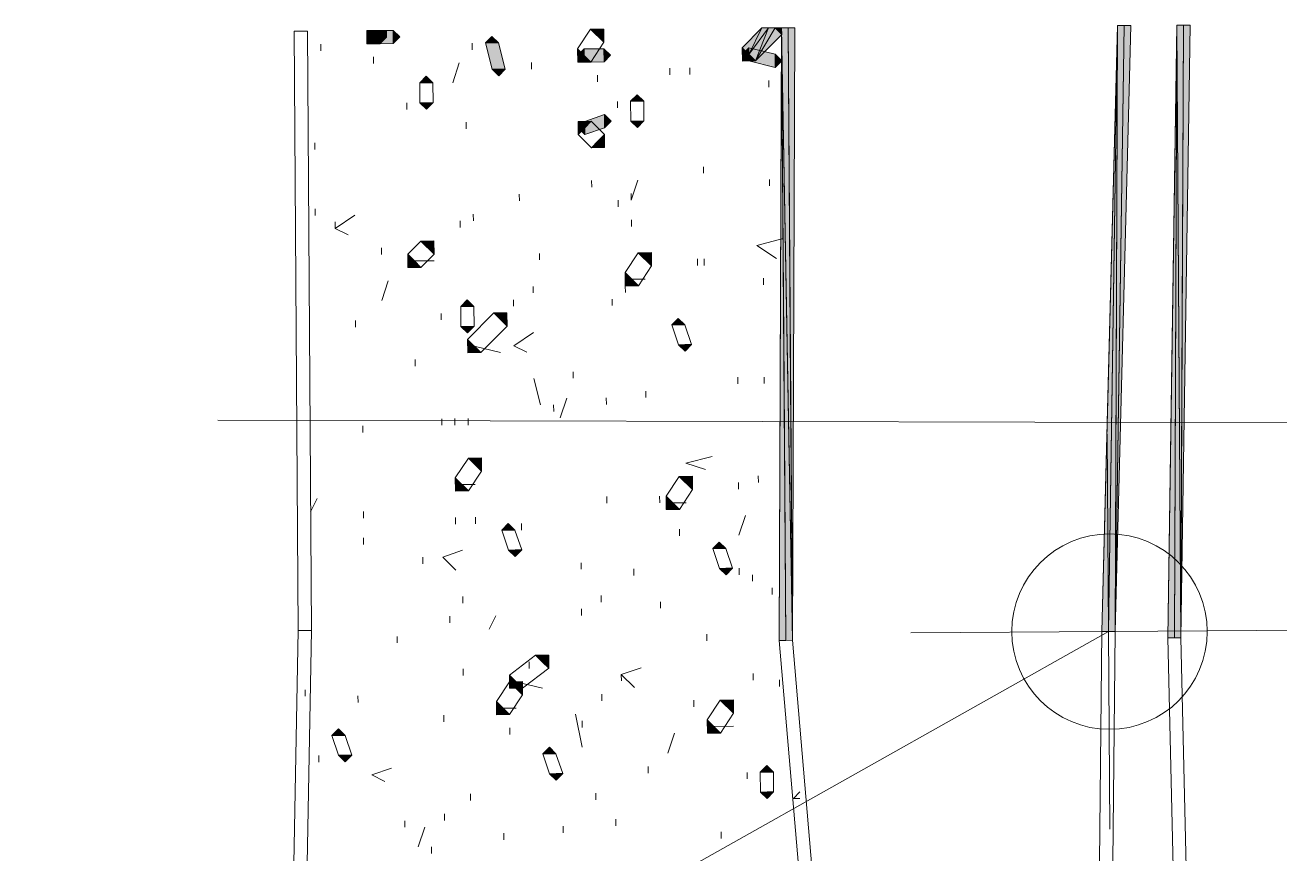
# Model space of a CAD drawing. Header units: inches. Extents: x -5728 to 15181, y 9834 to 15140.
# Drawn here: x 6630 to 6782.4, y 14893.9 to 14994.6 of the extents above; entities that cross this region are included whole.
import ezdxf

# ---------------------------------------------------------------- set-up
doc = ezdxf.new("R2010")
doc.units = ezdxf.units.IN
doc.header["$MEASUREMENT"] = 0
doc.linetypes.add('IMPORT-DASHEDX2 _4_', pattern=[0.1125, 0.075, -0.0375])
for name, color, linetype, lineweight in [('PDF_Geometry', 1, 'Continuous', 9), ('PDF_Solid Fills', 1, 'Continuous', 9), ('site plan converted for PDF_dwg', 1, 'Continuous', 9)]:
    doc.layers.add(name, color=color, linetype=linetype, lineweight=lineweight)

# ---------------------------------------------------------------- blocks, each defined once
blk = doc.blocks.new('site plan converted for PDF_dwg-1480341-SITE PLAN')
at = {"layer": 'PDF_Solid Fills'}
for points in [[(4561.72, 5112.2), (4561.72, 5113.8), (4563.32, 5112.2)], [(4562.52, 5113), (4562.52, 5113.8), (4561.72, 5113.8)], [(4562.52, 5112.2), (4561.72, 5113), (4562.52, 5113.8), (4562.52, 5113)], [(4563.32, 5112.2), (4562.52, 5113.8), (4562.52, 5113)], [(4563.32, 5112.2), (4563.32, 5113.8), (4562.52, 5113.8)], [(4562.52, 5112.2), (4564.92, 5112.2), (4564.92, 5113.8), (4562.52, 5113.8)], [(4563.32, 5112.2), (4564.12, 5113), (4563.32, 5113.8)], [(4564.12, 5113), (4563.32, 5113.8), (4564.12, 5113.8)], [(4564.92, 5112.2), (4564.92, 5113.8), (4565.72, 5113)], [(4590.52, 5112.2), (4588.92, 5113.8), (4590.52, 5113.8)], [(4608.12, 5110.6), (4609.72, 5113.8), (4607.32, 5111.4)], [(4608.92, 5109.8), (4610.52, 5113.8), (4608.12, 5110.6)], [(4608.12, 5110.6), (4609.72, 5113.8), (4610.52, 5113.8)], [(4608.92, 5109.8), (4611.32, 5113.8), (4610.52, 5113.8)], [(4608.92, 5109.8), (4612.12, 5113), (4611.32, 5113.8)], [(4612.12, 5113), (4611.32, 5113.8), (4612.12, 5113.8)], [(4611.32, 5039.4), (4612.12, 5039.4), (4612.12, 5113.8), (4611.66, 5070.61)], [(4612.12, 5039.4), (4612.92, 5039.4), (4612.12, 5113.8), (4612.12, 5070.61)], [(4612.92, 5039.4), (4612.92, 5113.8), (4612.12, 5113.8), (4612.58, 5070.6)], [(4612.92, 5039.4), (4613.72, 5113.8), (4612.92, 5113.8), (4612.92, 5070.6)], [(4650.52, 5040.2), (4651.32, 5040.2), (4652.92, 5113.8), (4651.5, 5070.34)], [(4651.32, 5040.2), (4652.12, 5040.2), (4652.92, 5113.8), (4651.98, 5070.34)], [(4652.12, 5040.2), (4653.72, 5113.8), (4652.92, 5113.8), (4652.45, 5070.34)], [(4652.12, 5040.2), (4654.52, 5113.8), (4653.72, 5113.8), (4652.78, 5070.33)], [(4658.52, 5039.4), (4659.32, 5039.4), (4660.12, 5113.8), (4659.18, 5070.29)], [(4659.32, 5039.4), (4660.12, 5039.4), (4660.12, 5113.8), (4659.65, 5070.29)], [(4660.12, 5039.4), (4660.92, 5113.8), (4660.12, 5113.8), (4660.12, 5070.28)], [(4660.12, 5039.4), (4661.72, 5113.8), (4660.92, 5113.8), (4660.45, 5070.28)], [(4576.12, 5112.2), (4576.92, 5113), (4577.72, 5112.2), (4576.92, 5112.2)], [(4576.92, 5109), (4578.52, 5109), (4577.72, 5112.2), (4576.12, 5112.2)], [(4587.32, 5109.8), (4587.32, 5111.4), (4588.92, 5109.8)], [(4588.12, 5109.8), (4587.32, 5110.6), (4588.12, 5111.4), (4588.12, 5110.6)], [(4588.12, 5109.8), (4590.52, 5109.8), (4590.52, 5111.4), (4588.12, 5111.4)], [(4590.52, 5109.8), (4590.52, 5111.4), (4591.32, 5110.6)], [(4607.32, 5109.8), (4607.32, 5111.4), (4608.92, 5109.8)], [(4611.32, 5109), (4611.32, 5110.6), (4608.12, 5111.4), (4608.12, 5109.8)], [(4611.32, 5109), (4611.32, 5110.6), (4612.12, 5109.8)], [(4568.12, 5107.4), (4568.92, 5108.2), (4569.72, 5107.4), (4568.92, 5107.4)], [(4593.72, 5105), (4594.52, 5105.8), (4595.32, 5105), (4594.52, 5105)], [(4568.92, 5104.2), (4568.12, 5105), (4569.72, 5105)], [(4588.12, 5101), (4590.52, 5101.8), (4590.52, 5103.4), (4588.12, 5102.6)], [(4590.52, 5101.8), (4590.52, 5103.4), (4591.32, 5102.6)], [(4587.32, 5101), (4587.32, 5102.6), (4588.92, 5102.6), (4588.12, 5101.8)], [(4594.52, 5101.8), (4593.72, 5102.6), (4595.32, 5102.6)], [(4588.92, 5099.4), (4590.52, 5101), (4590.52, 5099.4)], [(4569.72, 5086.6), (4568.12, 5088.2), (4569.72, 5088.2)], [(4566.52, 5085), (4566.52, 5086.6), (4568.12, 5085)], [(4596.12, 5085), (4594.52, 5086.6), (4596.12, 5086.6)], [(4592.92, 5082.6), (4592.92, 5084.2), (4594.52, 5082.6)], [(4572.92, 5080.2), (4573.72, 5081), (4574.52, 5080.2), (4573.72, 5080.2)], [(4578.52, 5077.8), (4576.92, 5079.4), (4578.52, 5079.4)], [(4598.52, 5077.8), (4599.32, 5078.6), (4600.12, 5077.8), (4599.32, 5077.8)], [(4573.72, 5077), (4572.92, 5077.8), (4574.52, 5077.8)], [(4573.72, 5074.6), (4573.72, 5076.2), (4575.32, 5074.6)], [(4600.12, 5074.6), (4599.32, 5075.4), (4600.92, 5075.4)], [(4575.32, 5060.2), (4573.72, 5061.8), (4575.32, 5061.8)], [(4572.12, 5057.8), (4572.12, 5059.4), (4573.72, 5057.8)], [(4600.92, 5057.8), (4599.32, 5059.4), (4600.92, 5059.4)], [(4597.72, 5055.4), (4597.72, 5057), (4599.32, 5055.4)], [(4577.72, 5053), (4578.52, 5053.8), (4579.32, 5053), (4578.52, 5053)], [(4603.32, 5050.6), (4604.12, 5051.4), (4604.92, 5050.6), (4604.12, 5050.6)], [(4579.32, 5049.8), (4578.52, 5050.6), (4580.12, 5050.6)], [(4604.92, 5047.4), (4604.12, 5048.2), (4605.72, 5048.2)], [(4583.32, 5036.2), (4581.72, 5037.8), (4583.32, 5037.8)], [(4578.52, 5033.8), (4578.52, 5035.4), (4580.12, 5033.8)], [(4580.12, 5033), (4578.52, 5034.6), (4580.12, 5034.6)], [(4576.92, 5030.6), (4576.92, 5032.2), (4578.52, 5030.6)], [(4605.72, 5030.6), (4604.12, 5032.2), (4605.72, 5032.2)], [(4602.52, 5028.2), (4602.52, 5029.8), (4604.12, 5028.2)], [(4556.92, 5028.2), (4557.72, 5029), (4558.52, 5028.2), (4557.72, 5028.2)], [(4582.52, 5025.8), (4583.32, 5026.6), (4584.12, 5025.8), (4583.32, 5025.8)], [(4558.52, 5025), (4557.72, 5025.8), (4559.32, 5025.8)], [(4608.92, 5023.4), (4609.72, 5024.2), (4610.52, 5023.4), (4609.72, 5023.4)], [(4584.12, 5022.6), (4583.32, 5023.4), (4584.92, 5023.4)], [(4609.72, 5020.2), (4608.92, 5021), (4610.52, 5021)]]:
    blk.add_hatch(color=147, dxfattribs=at).paths.add_polyline_path(points, flags=0)
at = {"layer": 'PDF_Solid Fills', "lineweight": 15}
for points in [[(4608.12, 5109.8), (4607.32, 5110.6), (4608.12, 5111.4), (4608.12, 5110.6)], [(4577.72, 5108.2), (4576.92, 5109), (4578.52, 5109)], [(4588.12, 5101), (4587.32, 5101.8), (4588.12, 5102.6), (4588.12, 5101.8)]]:
    blk.add_hatch(color=155, dxfattribs=at).paths.add_polyline_path(points, flags=0)
at = {"layer": 'PDF_Geometry', "color": 147}
for p, q in [((4564.12, 5113.8), (4564.12, 5113)), ((4609.72, 5113.8), (4607.32, 5111.4)), ((4612.12, 5113.8), (4612.12, 5113))]:
    blk.add_line(p, q, dxfattribs=at)
at = {"layer": 'PDF_Geometry', "color": 155, "lineweight": 15}
for p, q in [((4556.12, 5112.2), (4556.12, 5111.4)), ((4574.52, 5112.2), (4574.52, 5111.4)), ((4562.52, 5110.6), (4562.52, 5109.8)), ((4612.12, 5111.4), (4612.12, 5110.6)), ((4572.12, 5107.4), (4572.92, 5109.8)), ((4581.72, 5109.8), (4581.72, 5109)), ((4598.52, 5109), (4598.52, 5108.2)), ((4600.92, 5109), (4600.92, 5108.2)), ((4589.72, 5108.2), (4589.72, 5107.4)), ((4610.52, 5107.4), (4610.52, 5106.6)), ((4566.52, 5105), (4566.52, 5104.2)), ((4592.12, 5105), (4592.12, 5104.2)), ((4573.72, 5102.6), (4573.72, 5101.8)), ((4555.32, 5100.2), (4555.32, 5099.4)), ((4602.52, 5097), (4602.52, 5096.2)), ((4588.92, 5095.4), (4588.92, 5094.6)), ((4610.52, 5095.4), (4610.52, 5094.6)), ((4580.12, 5093.8), (4580.12, 5093)), ((4555.32, 5092.2), (4555.32, 5091.4)), ((4592.12, 5093), (4592.12, 5092.2)), ((4557.72, 5090.6), (4557.72, 5089.8)), ((4574.52, 5091.4), (4574.52, 5090.6)), ((4593.72, 5090.6), (4593.72, 5089.8)), ((4554.52, 5088.2), (4554.52, 5087.4)), ((4563.32, 5087.4), (4563.32, 5086.6)), ((4582.52, 5086.6), (4582.52, 5085.8)), ((4567.32, 5085.8), (4569.72, 5085.8)), ((4601.72, 5085.8), (4601.72, 5085)), ((4602.52, 5085.8), (4602.52, 5085)), ((4563.32, 5081), (4564.12, 5083.4)), ((4593.72, 5083.4), (4595.32, 5083.4)), ((4609.72, 5083.4), (4609.72, 5082.6)), ((4581.72, 5082.6), (4581.72, 5081.8)), ((4592.92, 5082.6), (4592.92, 5081.8)), ((4579.32, 5081), (4579.32, 5080.2)), ((4591.32, 5081), (4591.32, 5080.2)), ((4560.12, 5078.6), (4560.12, 5077.8)), ((4570.52, 5079.4), (4570.52, 5078.6)), ((4572.92, 5078.6), (4572.92, 5077.8)), ((4554.52, 5076.2), (4554.52, 5075.4)), ((4574.52, 5075.4), (4577.72, 5074.6)), ((4567.32, 5073.8), (4567.32, 5073)), ((4586.52, 5072.2), (4586.52, 5071.4)), ((4582.52, 5068.2), (4581.72, 5071.4)), ((4609.72, 5071.4), (4609.72, 5070.6)), ((4595.32, 5069.8), (4595.32, 5069)), ((4584.12, 5068.2), (4584.12, 5067.4)), ((4584.92, 5066.6), (4585.72, 5069)), ((4590.52, 5069), (4590.52, 5068.2)), ((4805.72, 5064.2), (4543.32, 5066.6)), ((4570.52, 5066.6), (4570.52, 5065.8)), ((4572.12, 5066.6), (4572.12, 5065.8)), ((4573.72, 5066.6), (4573.72, 5065.8)), ((4560.92, 5065.8), (4560.92, 5065)), ((4651.32, 5016.2), (4651.32, 5064.2)), ((4572.92, 5058.6), (4574.52, 5058.6)), ((4606.52, 5058.6), (4606.52, 5057.8)), ((4608.92, 5059.4), (4608.92, 5058.6)), ((4554.52, 5055.4), (4555.32, 5057)), ((4590.52, 5057), (4590.52, 5056.2)), ((4596.92, 5057), (4596.92, 5056.2)), ((4598.52, 5056.2), (4600.12, 5056.2)), ((4560.92, 5055.4), (4560.92, 5054.6)), ((4572.12, 5054.6), (4572.12, 5053.8)), ((4574.52, 5054.6), (4574.52, 5053.8)), ((4606.52, 5052.2), (4607.32, 5054.6)), ((4580.12, 5053.8), (4580.12, 5053)), ((4599.32, 5053), (4599.32, 5052.2)), ((4560.92, 5052.2), (4560.92, 5051.4)), ((4568.12, 5049.8), (4568.12, 5049)), ((4587.32, 5049), (4587.32, 5048.2)), ((4593.72, 5048.2), (4593.72, 5047.4)), ((4606.52, 5048.2), (4606.52, 5047.4)), ((4608.12, 5047.4), (4608.12, 5046.6)), ((4572.92, 5045), (4572.92, 5044.2)), ((4589.72, 5045), (4589.72, 5044.2)), ((4610.52, 5045.8), (4610.52, 5045)), ((4587.32, 5043.4), (4587.32, 5042.6)), ((4596.92, 5044.2), (4596.92, 5043.4)), ((4571.32, 5042.6), (4571.32, 5041.8)), ((4576.12, 5041), (4576.92, 5042.6)), ((4564.92, 5040.2), (4564.92, 5039.4)), ((4602.52, 5040.2), (4602.52, 5039.4)), ((4627.32, 5040.2), (4675.32, 5040.2)), ((4572.92, 5036.2), (4572.92, 5035.4)), ((4580.92, 5037), (4580.92, 5036.2)), ((4579.32, 5034.6), (4582.52, 5033.8)), ((4592.12, 5035.4), (4592.12, 5034.6)), ((4608.12, 5035.4), (4608.12, 5034.6)), ((4611.32, 5034.6), (4611.32, 5033.8)), ((4553.72, 5033.8), (4553.72, 5033)), ((4560.12, 5033), (4560.12, 5032.2)), ((4589.72, 5033), (4589.72, 5032.2)), ((4577.72, 5031.4), (4579.32, 5031.4)), ((4600.92, 5032.2), (4600.92, 5031.4)), ((4570.52, 5030.6), (4570.52, 5029.8)), ((4587.32, 5026.6), (4586.52, 5030.6)), ((4587.32, 5029.8), (4587.32, 5029)), ((4578.52, 5029), (4578.52, 5028.2)), ((4597.72, 5025.8), (4598.52, 5028.2)), ((4603.32, 5029), (4605.72, 5029)), ((4555.32, 5025.8), (4555.32, 5025)), ((4595.32, 5024.2), (4595.32, 5023.4)), ((4607.32, 5023.4), (4607.32, 5022.6)), ((4573.72, 5021), (4573.72, 5020.2)), ((4588.92, 5021), (4588.92, 5020.2)), ((4565.72, 5017.8), (4565.72, 5017)), ((4570.52, 5018.6), (4570.52, 5017.8)), ((4591.32, 5017.8), (4591.32, 5017)), ((4567.32, 5014.6), (4568.12, 5017)), ((4577.72, 5016.2), (4577.72, 5015.4)), ((4584.92, 5017), (4584.92, 5016.2)), ((4604.12, 5016.2), (4604.12, 5015.4)), ((4568.92, 5014.6), (4568.92, 5013.8))]:
    blk.add_line(p, q, dxfattribs=at)
at = {"layer": 'PDF_Geometry', "color": 147, "flags": 128}
for points in [[(4553.72, 5041), (4554.52, 5041), (4554.52, 5113.8), (4552.92, 5113.8), (4552.92, 5041)], [(4612.12, 5039.4), (4612.92, 5039.4), (4613.72, 5113.8), (4612.12, 5113.8), (4611.32, 5039.4)], [(4651.32, 5040.2), (4652.12, 5040.2), (4654.52, 5113.8), (4652.92, 5113.8), (4650.52, 5040.2)], [(4659.32, 5039.4), (4660.12, 5039.4), (4661.72, 5113.8), (4660.12, 5113.8), (4658.52, 5039.4)], [(4552.12, 4977.8), (4552.92, 4977.8), (4554.52, 5041), (4552.92, 5041), (4551.32, 4977.8)], [(4650.52, 4992.2), (4651.32, 4992.2), (4652.12, 5040.2), (4650.52, 5040.2), (4649.72, 4992.2)], [(4616.92, 4978.6), (4617.72, 4978.6), (4612.92, 5039.4), (4611.32, 5039.4), (4616.12, 4978.6)], [(4660.12, 4990.6), (4660.92, 4990.6), (4660.12, 5039.4), (4658.52, 5039.4), (4659.32, 4990.6)]]:
    blk.add_lwpolyline(points, close=True, dxfattribs=at)
for points in [[(4563.32, 5112.2), (4561.72, 5112.2), (4561.72, 5113.8), (4562.52, 5113), (4563.32, 5112.2), (4564.12, 5113), (4563.32, 5113.8)], [(4562.52, 5112.2), (4561.72, 5113), (4562.52, 5113.8), (4562.52, 5112.2), (4564.92, 5112.2), (4564.92, 5113.8), (4562.52, 5113.8)], [(4564.92, 5113.8), (4565.72, 5113), (4564.92, 5112.2)], [(4588.92, 5109.8), (4590.52, 5112.2), (4589.72, 5113), (4588.92, 5113.8), (4587.32, 5111.4), (4588.12, 5110.6), (4588.92, 5109.8), (4587.32, 5109.8), (4587.32, 5111.4)], [(4588.92, 5113.8), (4590.52, 5113.8), (4590.52, 5112.2)], [(4608.92, 5109.8), (4607.32, 5109.8), (4607.32, 5111.4), (4608.12, 5110.6), (4608.92, 5109.8), (4612.12, 5113), (4611.32, 5113.8)], [(4576.12, 5112.2), (4576.92, 5113), (4577.72, 5112.2)], [(4578.52, 5109), (4577.72, 5108.2), (4576.92, 5109), (4578.52, 5109), (4577.72, 5112.2), (4576.12, 5112.2), (4576.92, 5109)], [(4588.12, 5109.8), (4587.32, 5110.6), (4588.12, 5111.4), (4588.12, 5109.8), (4590.52, 5109.8), (4590.52, 5111.4), (4588.12, 5111.4)], [(4590.52, 5111.4), (4591.32, 5110.6), (4590.52, 5109.8)], [(4608.12, 5109.8), (4607.32, 5110.6), (4608.12, 5111.4), (4608.12, 5109.8), (4611.32, 5109), (4611.32, 5110.6), (4608.12, 5111.4)], [(4611.32, 5110.6), (4612.12, 5109.8), (4611.32, 5109)], [(4568.12, 5107.4), (4568.92, 5108.2), (4569.72, 5107.4)], [(4569.72, 5105), (4569.72, 5107.4), (4568.12, 5107.4), (4568.12, 5105), (4568.92, 5105), (4569.72, 5105), (4568.92, 5104.2), (4568.12, 5105)], [(4593.72, 5105), (4594.52, 5105.8), (4595.32, 5105)], [(4595.32, 5102.6), (4595.32, 5105), (4593.72, 5105), (4593.72, 5102.6), (4594.52, 5102.6), (4595.32, 5102.6), (4594.52, 5101.8), (4593.72, 5102.6)], [(4588.12, 5101), (4587.32, 5101.8), (4588.12, 5102.6), (4588.12, 5101), (4590.52, 5101.8), (4590.52, 5103.4), (4588.12, 5102.6)], [(4590.52, 5103.4), (4591.32, 5102.6), (4590.52, 5101.8)], [(4587.32, 5101), (4587.32, 5102.6), (4588.92, 5102.6), (4588.12, 5101.8), (4587.32, 5101), (4588.92, 5099.4), (4589.72, 5100.2), (4590.52, 5101), (4588.92, 5102.6)], [(4590.52, 5101), (4590.52, 5099.4), (4588.92, 5099.4)], [(4568.12, 5085), (4569.72, 5086.6), (4568.92, 5087.4), (4568.12, 5088.2), (4566.52, 5086.6), (4567.32, 5085.8), (4568.12, 5085), (4566.52, 5085), (4566.52, 5086.6)], [(4568.12, 5088.2), (4569.72, 5088.2), (4569.72, 5086.6)], [(4594.52, 5082.6), (4596.12, 5085), (4595.32, 5085.8), (4594.52, 5086.6), (4592.92, 5084.2), (4593.72, 5083.4), (4594.52, 5082.6), (4592.92, 5082.6), (4592.92, 5084.2)], [(4594.52, 5086.6), (4596.12, 5086.6), (4596.12, 5085)], [(4572.92, 5080.2), (4573.72, 5081), (4574.52, 5080.2)], [(4574.52, 5077.8), (4574.52, 5080.2), (4572.92, 5080.2), (4572.92, 5077.8), (4573.72, 5077.8), (4574.52, 5077.8), (4573.72, 5077), (4572.92, 5077.8)], [(4575.32, 5074.6), (4578.52, 5077.8), (4577.72, 5078.6), (4576.92, 5079.4), (4573.72, 5076.2), (4574.52, 5075.4), (4575.32, 5074.6), (4573.72, 5074.6), (4573.72, 5076.2)], [(4576.92, 5079.4), (4578.52, 5079.4), (4578.52, 5077.8)], [(4598.52, 5077.8), (4599.32, 5078.6), (4600.12, 5077.8)], [(4600.92, 5075.4), (4600.12, 5077.8), (4598.52, 5077.8), (4599.32, 5075.4), (4600.12, 5075.4), (4600.92, 5075.4), (4600.12, 5074.6), (4599.32, 5075.4)], [(4573.72, 5057.8), (4575.32, 5060.2), (4574.52, 5061), (4573.72, 5061.8), (4572.12, 5059.4), (4572.92, 5058.6), (4573.72, 5057.8), (4572.12, 5057.8), (4572.12, 5059.4)], [(4573.72, 5061.8), (4575.32, 5061.8), (4575.32, 5060.2)], [(4599.32, 5055.4), (4600.92, 5057.8), (4600.12, 5058.6), (4599.32, 5059.4), (4597.72, 5057), (4598.52, 5056.2), (4599.32, 5055.4), (4597.72, 5055.4), (4597.72, 5057)], [(4599.32, 5059.4), (4600.92, 5059.4), (4600.92, 5057.8)], [(4577.72, 5053), (4578.52, 5053.8), (4579.32, 5053)], [(4580.12, 5050.6), (4579.32, 5053), (4577.72, 5053), (4578.52, 5050.6), (4579.32, 5050.6), (4580.12, 5050.6), (4579.32, 5049.8), (4578.52, 5050.6)], [(4603.32, 5050.6), (4604.12, 5051.4), (4604.92, 5050.6)], [(4605.72, 5048.2), (4604.92, 5050.6), (4603.32, 5050.6), (4604.12, 5048.2), (4604.92, 5048.2), (4605.72, 5048.2), (4604.92, 5047.4), (4604.12, 5048.2)], [(4580.12, 5033.8), (4583.32, 5036.2), (4582.52, 5037), (4581.72, 5037.8), (4578.52, 5035.4), (4579.32, 5034.6), (4580.12, 5033.8), (4578.52, 5033.8), (4578.52, 5035.4)], [(4581.72, 5037.8), (4583.32, 5037.8), (4583.32, 5036.2)], [(4578.52, 5030.6), (4580.12, 5033), (4579.32, 5033.8), (4578.52, 5034.6), (4576.92, 5032.2), (4577.72, 5031.4), (4578.52, 5030.6), (4576.92, 5030.6), (4576.92, 5032.2)], [(4578.52, 5034.6), (4580.12, 5034.6), (4580.12, 5033)], [(4604.12, 5028.2), (4605.72, 5030.6), (4604.92, 5031.4), (4604.12, 5032.2), (4602.52, 5029.8), (4603.32, 5029), (4604.12, 5028.2), (4602.52, 5028.2), (4602.52, 5029.8)], [(4604.12, 5032.2), (4605.72, 5032.2), (4605.72, 5030.6)], [(4556.92, 5028.2), (4557.72, 5029), (4558.52, 5028.2)], [(4559.32, 5025.8), (4558.52, 5028.2), (4556.92, 5028.2), (4557.72, 5025.8), (4558.52, 5025.8), (4559.32, 5025.8), (4558.52, 5025), (4557.72, 5025.8)], [(4582.52, 5025.8), (4583.32, 5026.6), (4584.12, 5025.8)], [(4584.92, 5023.4), (4584.12, 5025.8), (4582.52, 5025.8), (4583.32, 5023.4), (4584.12, 5023.4), (4584.92, 5023.4), (4584.12, 5022.6), (4583.32, 5023.4)], [(4608.92, 5023.4), (4609.72, 5024.2), (4610.52, 5023.4)], [(4610.52, 5021), (4610.52, 5023.4), (4608.92, 5023.4), (4608.92, 5021), (4609.72, 5021), (4610.52, 5021), (4609.72, 5020.2), (4608.92, 5021)]]:
    blk.add_lwpolyline(points, dxfattribs=at)
at = {"layer": 'PDF_Geometry', "color": 155, "lineweight": 15, "flags": 128}
for points in [[(4593.72, 5093.8), (4593.72, 5093), (4594.52, 5095.4)], [(4559.32, 5089), (4557.72, 5089.8), (4560.12, 5091.4)], [(4611.32, 5085.8), (4608.92, 5087.4), (4612.12, 5088.2)], [(4580.92, 5074.6), (4579.32, 5075.4), (4581.72, 5077)], [(4602.52, 5060.2), (4600.12, 5061), (4603.32, 5061.8)], [(4572.12, 5048.2), (4570.52, 5049.8), (4572.92, 5050.6)], [(4651.32, 5040.2), (4540.12, 4978.6), (4519.32, 4978.6)], [(4593.72, 5033.8), (4592.12, 5035.4), (4594.52, 5036.2)], [(4563.32, 5022.6), (4561.72, 5023.4), (4564.12, 5024.2)], [(4613.72, 5020.2), (4612.92, 5020.2), (4613.72, 5021)]]:
    blk.add_lwpolyline(points, dxfattribs=at)
for points in [[(4572.92, 5089.8), (4572.92, 5090.6)], [(4606.52, 5070.6), (4606.52, 5071.4)]]:
    blk.add_lwpolyline(points, close=True, dxfattribs=at)
at = {"layer": 'PDF_Geometry', "color": 155, "lineweight": 15}
blk.add_circle((4651.45, 5040.2), 11.87, dxfattribs=at)
at = {"layer": 'PDF_Solid Fills', "color": 147}
for p, q in [((4561.72, 5112.2), (4561.72, 5113.8)), ((4561.72, 5113.8), (4563.32, 5112.2)), ((4562.52, 5113.8), (4561.72, 5113.8)), ((4561.72, 5113.8), (4562.52, 5113)), ((4561.72, 5113), (4562.52, 5113.8)), ((4562.52, 5113), (4562.52, 5113.8)), ((4563.32, 5112.2), (4562.52, 5113.8)), ((4562.52, 5113.8), (4562.52, 5113)), ((4563.32, 5113.8), (4562.52, 5113.8)), ((4562.52, 5113.8), (4563.32, 5112.2)), ((4562.52, 5113.8), (4562.52, 5113)), ((4564.92, 5113.8), (4562.52, 5113.8)), ((4562.52, 5113.8), (4562.52, 5112.2)), ((4563.32, 5112.2), (4563.32, 5113.8)), ((4564.12, 5113), (4563.32, 5113.8)), ((4563.32, 5113.8), (4563.32, 5112.2)), ((4564.12, 5113), (4563.32, 5113.8)), ((4563.32, 5113.8), (4564.12, 5113.8)), ((4564.12, 5113.8), (4564.12, 5113)), ((4564.92, 5112.2), (4564.92, 5113.8)), ((4564.92, 5112.2), (4564.92, 5113.8)), ((4564.92, 5113.8), (4565.72, 5113)), ((4590.52, 5112.2), (4588.92, 5113.8)), ((4588.92, 5113.8), (4590.52, 5113.8)), ((4590.52, 5113.8), (4590.52, 5112.2)), ((4609.72, 5113.8), (4607.32, 5111.4)), ((4608.12, 5110.6), (4609.72, 5113.8)), ((4610.52, 5113.8), (4608.12, 5110.6)), ((4608.12, 5110.6), (4609.72, 5113.8)), ((4610.52, 5113.8), (4608.12, 5110.6)), ((4608.92, 5109.8), (4610.52, 5113.8)), ((4608.92, 5109.8), (4611.32, 5113.8)), ((4610.52, 5113.8), (4608.92, 5109.8)), ((4611.32, 5113.8), (4608.92, 5109.8)), ((4609.72, 5113.8), (4610.52, 5113.8)), ((4611.32, 5113.8), (4610.52, 5113.8)), ((4612.12, 5113), (4611.32, 5113.8)), ((4612.12, 5113), (4611.32, 5113.8)), ((4611.32, 5113.8), (4612.12, 5113.8)), ((4612.12, 5113.8), (4611.66, 5070.61)), ((4612.12, 5113.8), (4612.12, 5113)), ((4612.12, 5039.4), (4612.12, 5113.8)), ((4612.92, 5039.4), (4612.12, 5113.8)), ((4612.12, 5113.8), (4612.12, 5070.61)), ((4612.92, 5113.8), (4612.12, 5113.8)), ((4612.12, 5113.8), (4612.58, 5070.6)), ((4612.92, 5039.4), (4612.92, 5113.8)), ((4612.92, 5039.4), (4613.72, 5113.8)), ((4613.72, 5113.8), (4612.92, 5113.8)), ((4612.92, 5113.8), (4612.92, 5070.6)), ((4651.32, 5040.2), (4652.92, 5113.8)), ((4652.92, 5113.8), (4651.5, 5070.34)), ((4652.92, 5113.8), (4651.98, 5070.34)), ((4652.12, 5040.2), (4652.92, 5113.8)), ((4652.12, 5040.2), (4653.72, 5113.8)), ((4652.12, 5040.2), (4654.52, 5113.8)), ((4652.92, 5113.8), (4652.45, 5070.34)), ((4653.72, 5113.8), (4652.78, 5070.33)), ((4653.72, 5113.8), (4652.92, 5113.8)), ((4654.52, 5113.8), (4653.72, 5113.8)), ((4660.12, 5113.8), (4659.18, 5070.29)), ((4659.32, 5039.4), (4660.12, 5113.8)), ((4660.12, 5113.8), (4659.65, 5070.29)), ((4660.12, 5039.4), (4660.12, 5113.8)), ((4660.12, 5039.4), (4660.92, 5113.8)), ((4660.92, 5113.8), (4660.12, 5113.8)), ((4660.12, 5113.8), (4660.12, 5070.28)), ((4660.12, 5039.4), (4661.72, 5113.8)), ((4660.92, 5113.8), (4660.45, 5070.28)), ((4661.72, 5113.8), (4660.92, 5113.8)), ((4562.52, 5112.2), (4561.72, 5113)), ((4563.32, 5112.2), (4561.72, 5112.2)), ((4562.52, 5113), (4563.32, 5112.2)), ((4562.52, 5113), (4562.52, 5112.2)), ((4562.52, 5112.2), (4564.92, 5112.2)), ((4563.32, 5112.2), (4564.12, 5113)), ((4565.72, 5113), (4564.92, 5112.2)), ((4576.12, 5112.2), (4576.92, 5113)), ((4577.72, 5112.2), (4576.12, 5112.2)), ((4576.12, 5112.2), (4576.92, 5109)), ((4576.92, 5112.2), (4576.12, 5112.2)), ((4576.92, 5113), (4577.72, 5112.2)), ((4577.72, 5112.2), (4576.92, 5112.2)), ((4578.52, 5109), (4577.72, 5112.2)), ((4608.92, 5109.8), (4612.12, 5113)), ((4587.32, 5109.8), (4587.32, 5111.4)), ((4587.32, 5111.4), (4588.92, 5109.8)), ((4587.32, 5110.6), (4588.12, 5111.4)), ((4588.12, 5109.8), (4587.32, 5110.6)), ((4588.12, 5111.4), (4588.12, 5110.6)), ((4590.52, 5111.4), (4588.12, 5111.4)), ((4588.12, 5111.4), (4588.12, 5109.8)), ((4588.12, 5110.6), (4588.12, 5109.8)), ((4590.52, 5109.8), (4590.52, 5111.4)), ((4590.52, 5109.8), (4590.52, 5111.4)), ((4590.52, 5111.4), (4591.32, 5110.6)), ((4591.32, 5110.6), (4590.52, 5109.8)), ((4607.32, 5109.8), (4607.32, 5111.4)), ((4607.32, 5111.4), (4608.92, 5109.8)), ((4607.32, 5111.4), (4608.12, 5110.6)), ((4611.32, 5110.6), (4608.12, 5111.4)), ((4608.12, 5111.4), (4608.12, 5109.8)), ((4608.12, 5110.6), (4608.92, 5109.8)), ((4611.32, 5109), (4611.32, 5110.6)), ((4611.32, 5109), (4611.32, 5110.6)), ((4611.32, 5110.6), (4612.12, 5109.8)), ((4576.92, 5109), (4578.52, 5109)), ((4588.92, 5109.8), (4587.32, 5109.8)), ((4588.12, 5109.8), (4590.52, 5109.8)), ((4608.92, 5109.8), (4607.32, 5109.8)), ((4608.12, 5109.8), (4611.32, 5109)), ((4612.12, 5109.8), (4611.32, 5109)), ((4568.12, 5107.4), (4568.92, 5108.2)), ((4568.92, 5107.4), (4568.12, 5107.4)), ((4568.92, 5108.2), (4569.72, 5107.4)), ((4569.72, 5107.4), (4568.92, 5107.4)), ((4593.72, 5105), (4594.52, 5105.8)), ((4594.52, 5105.8), (4595.32, 5105)), ((4568.92, 5104.2), (4568.12, 5105)), ((4568.12, 5105), (4569.72, 5105)), ((4569.72, 5105), (4568.92, 5104.2)), ((4594.52, 5105), (4593.72, 5105)), ((4595.32, 5105), (4594.52, 5105)), ((4590.52, 5103.4), (4588.12, 5102.6)), ((4590.52, 5101.8), (4590.52, 5103.4)), ((4590.52, 5101.8), (4590.52, 5103.4)), ((4590.52, 5103.4), (4591.32, 5102.6)), ((4587.32, 5101), (4587.32, 5102.6)), ((4587.32, 5102.6), (4588.92, 5102.6)), ((4588.12, 5101.8), (4587.32, 5101)), ((4588.12, 5102.6), (4588.12, 5101)), ((4588.92, 5102.6), (4588.12, 5101.8)), ((4588.12, 5101), (4590.52, 5101.8)), ((4591.32, 5102.6), (4590.52, 5101.8)), ((4594.52, 5101.8), (4593.72, 5102.6)), ((4593.72, 5102.6), (4595.32, 5102.6)), ((4595.32, 5102.6), (4594.52, 5101.8)), ((4588.92, 5099.4), (4590.52, 5101)), ((4590.52, 5101), (4590.52, 5099.4)), ((4590.52, 5099.4), (4588.92, 5099.4)), ((4569.72, 5086.6), (4568.12, 5088.2)), ((4568.12, 5088.2), (4569.72, 5088.2)), ((4569.72, 5088.2), (4569.72, 5086.6)), ((4566.52, 5085), (4566.52, 5086.6)), ((4566.52, 5086.6), (4568.12, 5085)), ((4596.12, 5085), (4594.52, 5086.6)), ((4594.52, 5086.6), (4596.12, 5086.6)), ((4596.12, 5086.6), (4596.12, 5085)), ((4568.12, 5085), (4566.52, 5085)), ((4592.92, 5082.6), (4592.92, 5084.2)), ((4592.92, 5084.2), (4594.52, 5082.6)), ((4594.52, 5082.6), (4592.92, 5082.6)), ((4572.92, 5080.2), (4573.72, 5081)), ((4573.72, 5080.2), (4572.92, 5080.2)), ((4573.72, 5081), (4574.52, 5080.2)), ((4574.52, 5080.2), (4573.72, 5080.2)), ((4578.52, 5077.8), (4576.92, 5079.4)), ((4576.92, 5079.4), (4578.52, 5079.4)), ((4578.52, 5079.4), (4578.52, 5077.8)), ((4598.52, 5077.8), (4599.32, 5078.6)), ((4599.32, 5078.6), (4600.12, 5077.8)), ((4573.72, 5077), (4572.92, 5077.8)), ((4572.92, 5077.8), (4574.52, 5077.8)), ((4574.52, 5077.8), (4573.72, 5077)), ((4599.32, 5077.8), (4598.52, 5077.8)), ((4600.12, 5077.8), (4599.32, 5077.8)), ((4573.72, 5074.6), (4573.72, 5076.2)), ((4573.72, 5076.2), (4575.32, 5074.6)), ((4600.12, 5074.6), (4599.32, 5075.4)), ((4599.32, 5075.4), (4600.92, 5075.4)), ((4600.92, 5075.4), (4600.12, 5074.6)), ((4575.32, 5074.6), (4573.72, 5074.6)), ((4611.66, 5070.61), (4611.32, 5039.4)), ((4612.12, 5070.61), (4612.12, 5039.4)), ((4612.58, 5070.6), (4612.92, 5039.4)), ((4612.92, 5070.6), (4612.92, 5039.4)), ((4651.5, 5070.34), (4650.52, 5040.2)), ((4651.98, 5070.34), (4651.32, 5040.2)), ((4652.45, 5070.34), (4652.12, 5040.2)), ((4652.78, 5070.33), (4652.12, 5040.2)), ((4659.18, 5070.29), (4658.52, 5039.4)), ((4659.65, 5070.29), (4659.32, 5039.4)), ((4660.12, 5070.28), (4660.12, 5039.4)), ((4660.45, 5070.28), (4660.12, 5039.4)), ((4575.32, 5060.2), (4573.72, 5061.8)), ((4573.72, 5061.8), (4575.32, 5061.8)), ((4575.32, 5061.8), (4575.32, 5060.2)), ((4572.12, 5057.8), (4572.12, 5059.4)), ((4572.12, 5059.4), (4573.72, 5057.8)), ((4600.92, 5057.8), (4599.32, 5059.4)), ((4599.32, 5059.4), (4600.92, 5059.4)), ((4600.92, 5059.4), (4600.92, 5057.8)), ((4573.72, 5057.8), (4572.12, 5057.8)), ((4597.72, 5055.4), (4597.72, 5057)), ((4597.72, 5057), (4599.32, 5055.4)), ((4599.32, 5055.4), (4597.72, 5055.4)), ((4577.72, 5053), (4578.52, 5053.8)), ((4578.52, 5053), (4577.72, 5053)), ((4578.52, 5053.8), (4579.32, 5053)), ((4579.32, 5053), (4578.52, 5053)), ((4603.32, 5050.6), (4604.12, 5051.4)), ((4604.12, 5051.4), (4604.92, 5050.6)), ((4579.32, 5049.8), (4578.52, 5050.6)), ((4578.52, 5050.6), (4580.12, 5050.6)), ((4580.12, 5050.6), (4579.32, 5049.8)), ((4604.12, 5050.6), (4603.32, 5050.6)), ((4604.92, 5050.6), (4604.12, 5050.6)), ((4604.92, 5047.4), (4604.12, 5048.2)), ((4604.12, 5048.2), (4605.72, 5048.2)), ((4605.72, 5048.2), (4604.92, 5047.4)), ((4650.52, 5040.2), (4651.32, 5040.2)), ((4651.32, 5040.2), (4652.12, 5040.2)), ((4611.32, 5039.4), (4612.12, 5039.4)), ((4612.12, 5039.4), (4612.92, 5039.4)), ((4658.52, 5039.4), (4659.32, 5039.4)), ((4659.32, 5039.4), (4660.12, 5039.4)), ((4583.32, 5036.2), (4581.72, 5037.8)), ((4581.72, 5037.8), (4583.32, 5037.8)), ((4583.32, 5037.8), (4583.32, 5036.2)), ((4578.52, 5033.8), (4578.52, 5035.4)), ((4578.52, 5035.4), (4580.12, 5033.8)), ((4580.12, 5033), (4578.52, 5034.6)), ((4578.52, 5034.6), (4580.12, 5034.6)), ((4580.12, 5034.6), (4580.12, 5033)), ((4580.12, 5033.8), (4578.52, 5033.8)), ((4576.92, 5030.6), (4576.92, 5032.2)), ((4576.92, 5032.2), (4578.52, 5030.6)), ((4605.72, 5030.6), (4604.12, 5032.2)), ((4604.12, 5032.2), (4605.72, 5032.2)), ((4605.72, 5032.2), (4605.72, 5030.6)), ((4578.52, 5030.6), (4576.92, 5030.6)), ((4602.52, 5028.2), (4602.52, 5029.8)), ((4602.52, 5029.8), (4604.12, 5028.2)), ((4556.92, 5028.2), (4557.72, 5029)), ((4557.72, 5028.2), (4556.92, 5028.2)), ((4557.72, 5029), (4558.52, 5028.2)), ((4558.52, 5028.2), (4557.72, 5028.2)), ((4604.12, 5028.2), (4602.52, 5028.2)), ((4582.52, 5025.8), (4583.32, 5026.6)), ((4583.32, 5026.6), (4584.12, 5025.8)), ((4558.52, 5025), (4557.72, 5025.8)), ((4557.72, 5025.8), (4559.32, 5025.8)), ((4559.32, 5025.8), (4558.52, 5025)), ((4583.32, 5025.8), (4582.52, 5025.8)), ((4584.12, 5025.8), (4583.32, 5025.8)), ((4608.92, 5023.4), (4609.72, 5024.2)), ((4609.72, 5024.2), (4610.52, 5023.4)), ((4584.12, 5022.6), (4583.32, 5023.4)), ((4583.32, 5023.4), (4584.92, 5023.4)), ((4584.92, 5023.4), (4584.12, 5022.6)), ((4609.72, 5023.4), (4608.92, 5023.4)), ((4610.52, 5023.4), (4609.72, 5023.4)), ((4609.72, 5020.2), (4608.92, 5021)), ((4608.92, 5021), (4610.52, 5021)), ((4610.52, 5021), (4609.72, 5020.2))]:
    blk.add_line(p, q, dxfattribs=at)
at = {"layer": 'PDF_Solid Fills', "color": 155, "lineweight": 15}
for p, q in [((4607.32, 5110.6), (4608.12, 5111.4)), ((4608.12, 5109.8), (4607.32, 5110.6)), ((4608.12, 5111.4), (4608.12, 5110.6)), ((4608.12, 5110.6), (4608.12, 5109.8)), ((4577.72, 5108.2), (4576.92, 5109)), ((4576.92, 5109), (4578.52, 5109)), ((4578.52, 5109), (4577.72, 5108.2)), ((4587.32, 5101.8), (4588.12, 5102.6)), ((4588.12, 5101), (4587.32, 5101.8)), ((4588.12, 5102.6), (4588.12, 5101.8)), ((4588.12, 5101.8), (4588.12, 5101))]:
    blk.add_line(p, q, dxfattribs=at)

msp = doc.modelspace()

# ---------------------------------------------------------------- block references
at = {"layer": 'site plan converted for PDF_dwg', "color": 147, "linetype": 'IMPORT-DASHEDX2 _4_', "rotation": 0.383349167194431}
msp.add_blockref('site plan converted for PDF_dwg-1480341-SITE PLAN', (2144.04, 9849.68), dxfattribs=at)

doc.saveas('drawing.dxf')
